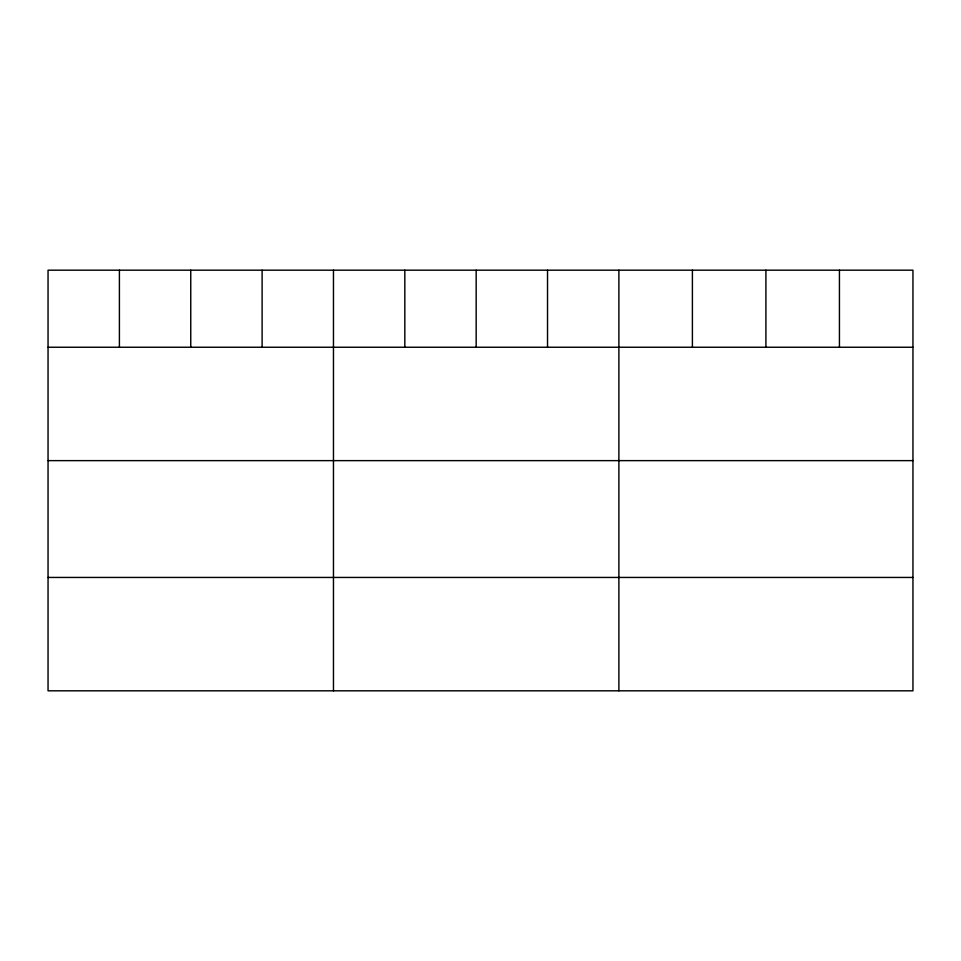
<?xml version="1.0" encoding="UTF-8"?>
<svg xmlns="http://www.w3.org/2000/svg" width="961" height="961" viewBox="0 0 961 961"><rect width="100%" height="100%" fill="white"/><g stroke="black" fill="none" stroke-linecap="round" stroke-linejoin="round"><path stroke-width="1.44" d="M912.95 347.245L912.95 690.815L48.05 690.815L48.05 270.185L912.95 270.185L912.95 347.245L48.05 347.245M48.05 460.631L912.95 460.631M48.05 577.441L912.95 577.441M839.433 270.185L839.433 347.245M765.917 270.185L765.917 347.245M692.4 270.185L692.4 347.245M618.884 270.185L618.884 690.815M547.53 270.185L547.53 347.245M476.175 270.185L476.175 347.245M404.821 270.185L404.821 347.245M333.467 270.185L333.467 690.815M262.113 270.185L262.113 347.245M190.758 270.185L190.758 347.245M119.404 270.185L119.404 347.245"/></g></svg>
